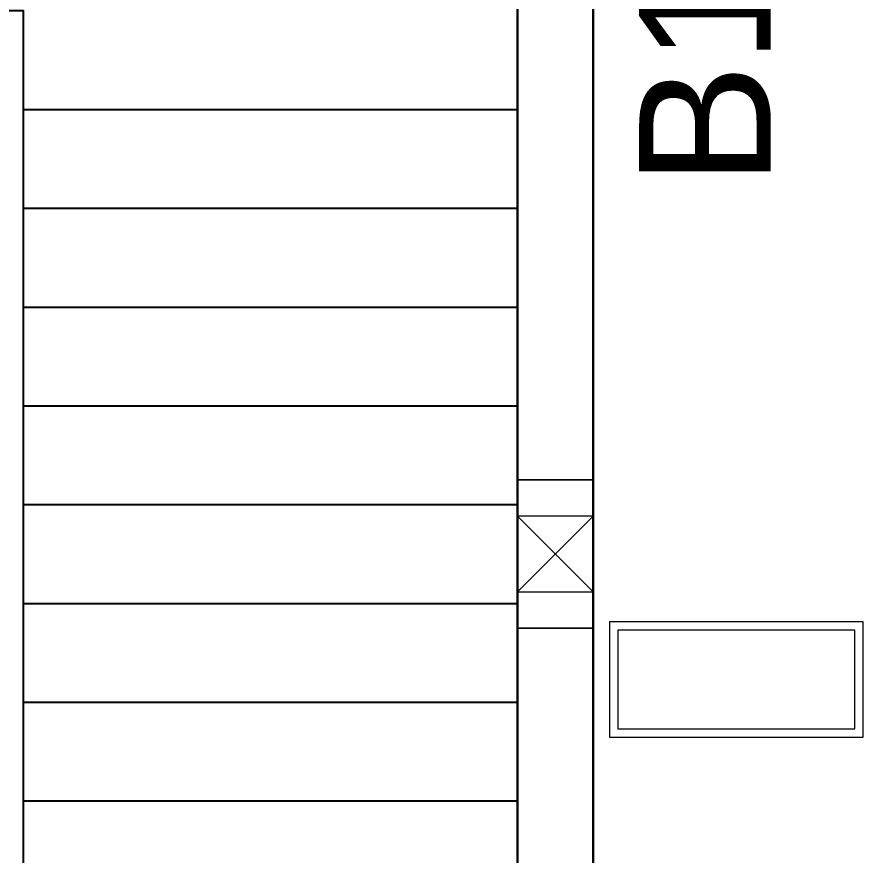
# Model space of a CAD drawing. Header units: inches. Extents: x -605 to 2991212, y -2872845 to 0.
# Drawn here: x 2772404 to 2774975, y -2530043 to -2527497 of the extents above; entities that cross this region are included whole.
import ezdxf
from ezdxf.enums import TextEntityAlignment as Align

# ---------------------------------------------------------------- set-up
doc = ezdxf.new("R2010")
doc.units = ezdxf.units.IN
doc.header["$LTSCALE"] = 600
doc.header["$MEASUREMENT"] = 0
for name, color, linetype, lineweight in [('GB', 6, 'Continuous', 20), ('rRCC 2', 40, 'Continuous', 15), ('WALLS', 7, 'Continuous', 30)]:
    doc.layers.add(name, color=color, linetype=linetype, lineweight=lineweight)
doc.layers.add('NOITHAT', color=21, linetype='Continuous')
doc.styles.get("Standard").update_dxf_attribs({"font": 'arial.ttf'})

# ---------------------------------------------------------------- blocks, each defined once
blk = doc.blocks.new('45B')
at = {"color": 3, "linetype": 'ByBlock'}
blk.add_lwpolyline([(2177936.7, -2852520.4), (2178706.7, -2852520.4), (2178706.7, -2852170.4), (2177936.7, -2852170.4)], close=True, dxfattribs=at)
at = {"color": 2, "linetype": 'ByBlock'}
blk.add_lwpolyline([(2177961.7, -2852495.4), (2178681.7, -2852495.4), (2178681.7, -2852195.4), (2177961.7, -2852195.4)], close=True, dxfattribs=at)
at = {"layer": 'NOITHAT', "color": 8, "linetype": 'Continuous'}
for p, q in [((2176156.7, -2850614.4), (2177656.7, -2850614.4)), ((2176156.7, -2850914.4), (2177656.7, -2850914.4)), ((2176156.7, -2851214.4), (2177656.7, -2851214.4)), ((2176156.7, -2851514.4), (2177656.7, -2851514.4)), ((2176156.7, -2851814.4), (2177656.7, -2851814.4)), ((2176156.7, -2852114.4), (2177656.7, -2852114.4)), ((2176156.7, -2852414.4), (2177656.7, -2852414.4)), ((2176156.7, -2852714.4), (2177656.7, -2852714.4))]:
    blk.add_line(p, q, dxfattribs=at)
blk.add_lwpolyline([(2174656.7, -2853614.4), (2176156.7, -2853614.4), (2176156.7, -2850314.4), (2174656.7, -2850314.4)], dxfattribs=at)
at = {"layer": 'rRCC 2', "color": 6}
for p, q in [((2177886.7, -2852079.4), (2177656.7, -2851849.4)), ((2177656.7, -2852079.4), (2177886.7, -2851849.4))]:
    blk.add_line(p, q, dxfattribs=at)
for points in [[(2177656.7, -2851739.4), (2177886.7, -2851739.4), (2177886.7, -2852189.4), (2177656.7, -2852189.4)], [(2177886.7, -2852079.4), (2177886.7, -2851849.4), (2177656.7, -2851849.4), (2177656.7, -2852079.4)]]:
    blk.add_lwpolyline(points, close=True, dxfattribs=at)
at = {"layer": 'WALLS', "color": 8, "linetype": 'ByBlock'}
for p, q in [((2177886.7, -2837660.4), (2177886.7, -2867260.4)), ((2177656.7, -2848814.4), (2177656.7, -2855114.4))]:
    blk.add_line(p, q, dxfattribs=at)

msp = doc.modelspace()

# ---------------------------------------------------------------- linework, layer by layer
at = {"layer": 'GB', "color": 1}
for points in [[(2773924.7, -2525978.7), (2774154.7, -2525978.7), (2774154.7, -2528903.7), (2773924.7, -2528903.7)], [(2773924.7, -2529353.7), (2774154.7, -2529353.7), (2774154.7, -2532278.7), (2773924.7, -2532278.7)]]:
    msp.add_lwpolyline(points, close=True, dxfattribs=at)

# ---------------------------------------------------------------- block references
msp.add_blockref('45B', (596267.9, 322835.8), dxfattribs=at)

# ---------------------------------------------------------------- texts
at = {"layer": 'rRCC 2'}
msp.add_text('B1', height=400, rotation=90, dxfattribs=at).set_placement((2774494.4, -2527670.4), align=Align.MIDDLE_CENTER)

doc.saveas('drawing.dxf')
